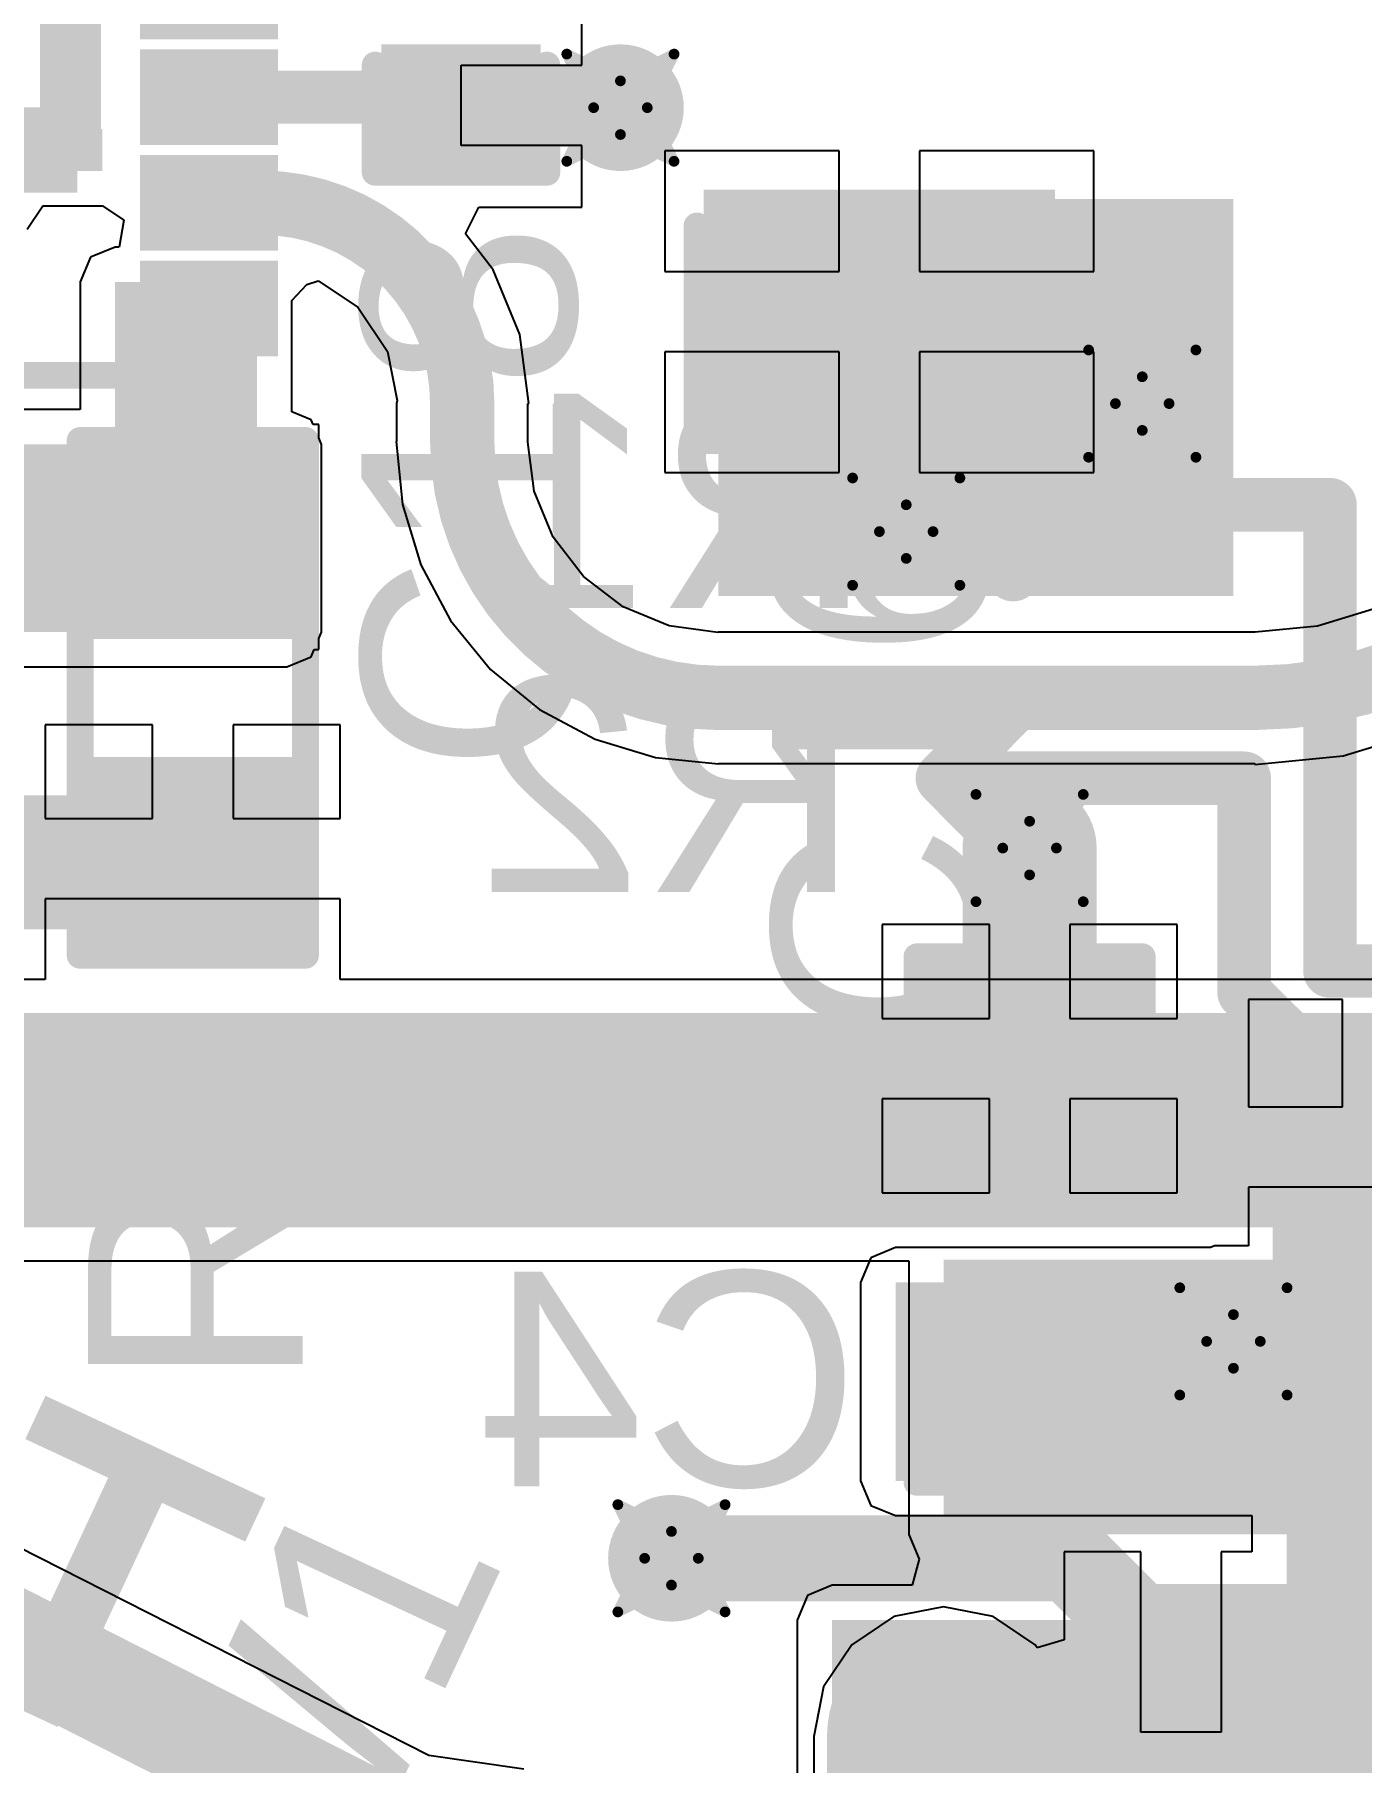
# Model space of a CAD drawing. Header units: inches. Extents: x -5 to 426, y -53 to 116.
# Drawn here: x 19.02 to 25.3, y -47.31 to -39.13 of the extents above; entities that cross this region are included whole.
import ezdxf

# ---------------------------------------------------------------- set-up
doc = ezdxf.new("R2010")
doc.units = ezdxf.units.IN
for name, color, linetype in [('Board Outline', 216, 'Continuous'), ('Bottom Layer', 5, 'Continuous'), ('Bottom Overlay', 54, 'Continuous'), ('Bottom Paste', 16, 'Continuous'), ('Bottom Solder', 6, 'Continuous'), ('Drill Drawing', 1, 'Continuous'), ('Multi-Layer', 9, 'Continuous'), ('Pad Holes', 156, 'Continuous'), ('Top Layer', 1, 'Continuous'), ('Top Overlay', 2, 'Continuous'), ('Top Paste', 8, 'Continuous'), ('Top Solder', 216, 'Continuous'), ('Via Holes', 16, 'Continuous')]:
    doc.layers.add(name, color=color, linetype=linetype)
doc.styles.add('Arial', font='', dxfattribs={"height": 0.2})
doc.styles.add('Arial_Bold', font='', dxfattribs={"height": 0.2})
doc.styles.get('Arial').set_extended_font_data('Arial')
doc.styles.get('Arial_Bold').set_extended_font_data('Arial', bold=True)

# ---------------------------------------------------------------- blocks, each defined once
blk = doc.blocks.new('C___0805_26')
at = {"layer": 'Top Layer'}
for points in [[(-1.524, 0.762), (-0.508, 0.762), (-0.508, -0.762), (-1.524, -0.762)], [(0.508, 0.762), (1.524, 0.762), (1.524, -0.762), (0.508, -0.762)]]:
    blk.add_hatch(color=1, dxfattribs=at).paths.add_polyline_path(points)
at = {"layer": 'Top Paste'}
for points in [[(-1.524, 0.762), (-0.508, 0.762), (-0.508, -0.762), (-1.524, -0.762)], [(0.508, 0.762), (1.524, 0.762), (1.524, -0.762), (0.508, -0.762)]]:
    blk.add_hatch(color=8, dxfattribs=at).paths.add_polyline_path(points)
at = {"layer": 'Top Solder'}
for points in [[(-1.594, 0.832), (-0.438, 0.832), (-0.438, -0.832), (-1.594, -0.832)], [(0.438, 0.832), (1.594, 0.832), (1.594, -0.832), (0.438, -0.832)]]:
    blk.add_hatch(color=216, dxfattribs=at).paths.add_polyline_path(points)
at = {"layer": 'Top Overlay', "const_width": 0.127}
for points in [[(-1.6256, 0.8636), (-0.6096, 0.8636)], [(-1.6256, 0.8636), (-1.6256, -0.8636)], [(0.6096, 0.8636), (1.6256, 0.8636)], [(1.6256, 0.8636), (1.6256, -0.8636)], [(-1.6256, -0.8636), (-0.6096, -0.8636)], [(0.6096, -0.8636), (1.6256, -0.8636)]]:
    blk.add_lwpolyline(points, dxfattribs=at)
at = {"layer": 'Top Overlay', "const_width": 0.0635}
for points in [[(-1.6574, 0.8636, 1), (-1.5938, 0.8636, 1)], [(-1.6574, 0.8636, 1), (-1.5938, 0.8636, 1)], [(-0.6413, 0.8636, 1), (-0.5778, 0.8636, 1)], [(0.5778, 0.8636, 1), (0.6413, 0.8636, 1)], [(1.5938, 0.8636, 1), (1.6574, 0.8636, 1)], [(1.5938, 0.8636, 1), (1.6574, 0.8636, 1)], [(-1.6574, -0.8636, 1), (-1.5938, -0.8636, 1)], [(-1.6574, -0.8636, 1), (-1.5938, -0.8636, 1)], [(-0.6413, -0.8636, 1), (-0.5778, -0.8636, 1)], [(0.5778, -0.8636, 1), (0.6413, -0.8636, 1)], [(1.5938, -0.8636, 1), (1.6574, -0.8636, 1)], [(1.5938, -0.8636, 1), (1.6574, -0.8636, 1)]]:
    blk.add_lwpolyline(points, format="xyb", close=True, dxfattribs=at)
blk = doc.blocks.new('7_VQFN_HR__2_2__27')
at = {"layer": 'Top Layer'}
for points in [[(0.575, 0.875), (1.025, 0.875), (1.025, 0.625), (0.575, 0.625)], [(-1.375, 0.725), (-0.225, 0.725), (-0.225, 0.375), (-1.375, 0.375)], [(0.575, 0.375), (1.025, 0.375), (1.025, 0.125), (0.575, 0.125)], [(-1.375, 0.1), (0.075, 0.1), (0.075, -0.1), (-1.375, -0.1)], [(0.575, -0.125), (1.025, -0.125), (1.025, -0.375), (0.575, -0.375)], [(-1.375, -0.375), (-0.225, -0.375), (-0.225, -0.725), (-1.375, -0.725)], [(0.575, -0.625), (1.025, -0.625), (1.025, -0.875), (0.575, -0.875)]]:
    blk.add_hatch(color=1, dxfattribs=at).paths.add_polyline_path(points)
at = {"layer": 'Top Paste'}
for points in [[(0.575, 0.875), (1.025, 0.875), (1.025, 0.625), (0.575, 0.625)], [(-1.375, 0.725), (-0.225, 0.725), (-0.225, 0.375), (-1.375, 0.375)], [(0.575, 0.375), (1.025, 0.375), (1.025, 0.125), (0.575, 0.125)], [(-1.375, 0.1), (0.075, 0.1), (0.075, -0.1), (-1.375, -0.1)], [(0.575, -0.125), (1.025, -0.125), (1.025, -0.375), (0.575, -0.375)], [(-1.375, -0.375), (-0.225, -0.375), (-0.225, -0.725), (-1.375, -0.725)], [(0.575, -0.625), (1.025, -0.625), (1.025, -0.875), (0.575, -0.875)]]:
    blk.add_hatch(color=8, dxfattribs=at).paths.add_polyline_path(points)
at = {"layer": 'Top Solder'}
for points in [[(0.4734, 0.9766), (1.1266, 0.9766), (1.1266, 0.5234), (0.4734, 0.5234)], [(-1.4766, 0.8266), (-0.1234, 0.8266), (-0.1234, 0.2734), (-1.4766, 0.2734)], [(0.4734, 0.4766), (1.1266, 0.4766), (1.1266, 0.0234), (0.4734, 0.0234)], [(-1.4766, 0.2016), (0.1766, 0.2016), (0.1766, -0.2016), (-1.4766, -0.2016)], [(0.4734, -0.0234), (1.1266, -0.0234), (1.1266, -0.4766), (0.4734, -0.4766)], [(-1.4766, -0.2734), (-0.1234, -0.2734), (-0.1234, -0.8266), (-1.4766, -0.8266)], [(0.4734, -0.5234), (1.1266, -0.5234), (1.1266, -0.9766), (0.4734, -0.9766)]]:
    blk.add_hatch(color=216, dxfattribs=at).paths.add_polyline_path(points)
at = {"layer": 'Top Overlay', "const_width": 0.127}
for points in [[(-1.1684, 1.0668), (0.762, 1.0668)], [(-1.651, 0.7112), (-1.524, 0.5842)], [(-1.651, 0.4572), (-1.651, 0.7112)], [(-1.651, 0.4572), (-1.524, 0.5842)], [(-1.1684, -1.0668), (0.762, -1.0668)]]:
    blk.add_lwpolyline(points, dxfattribs=at)
at = {"layer": 'Top Overlay', "const_width": 0.0635}
for points in [[(-1.2002, 1.0668, 1), (-1.1366, 1.0668, 1)], [(0.7302, 1.0668, 1), (0.7937, 1.0668, 1)], [(-1.6827, 0.7112, 1), (-1.6193, 0.7112, 1)], [(-1.6827, 0.7112, 1), (-1.6193, 0.7112, 1)], [(-1.5557, 0.5842, 1), (-1.4923, 0.5842, 1)], [(-1.5557, 0.5842, 1), (-1.4923, 0.5842, 1)], [(-1.6827, 0.4572, 1), (-1.6193, 0.4572, 1)], [(-1.6827, 0.4572, 1), (-1.6193, 0.4572, 1)], [(-1.2002, -1.0668, 1), (-1.1366, -1.0668, 1)], [(0.7302, -1.0668, 1), (0.7937, -1.0668, 1)]]:
    blk.add_lwpolyline(points, format="xyb", close=True, dxfattribs=at)
blk = doc.blocks.new('C___0402_37')
at = {"layer": 'Top Layer'}
for points in [[(-0.6985, -0.3175), (-0.6985, 0.3175), (-0.2413, 0.3175), (-0.2413, -0.3175)], [(0.2413, -0.3175), (0.2413, 0.3175), (0.6985, 0.3175), (0.6985, -0.3175)]]:
    blk.add_hatch(color=1, dxfattribs=at).paths.add_polyline_path(points)
at = {"layer": 'Top Paste'}
for points in [[(-0.6985, -0.3175), (-0.6985, 0.3175), (-0.2413, 0.3175), (-0.2413, -0.3175)], [(0.2413, -0.3175), (0.2413, 0.3175), (0.6985, 0.3175), (0.6985, -0.3175)]]:
    blk.add_hatch(color=8, dxfattribs=at).paths.add_polyline_path(points)
at = {"layer": 'Top Solder'}
for points in [[(-0.7585, -0.3775), (-0.7585, 0.3775), (-0.1813, 0.3775), (-0.1813, -0.3775)], [(0.1813, -0.3775), (0.1813, 0.3775), (0.7585, 0.3775), (0.7585, -0.3775)]]:
    blk.add_hatch(color=216, dxfattribs=at).paths.add_polyline_path(points)
at = {"layer": 'Top Overlay', "const_width": 0.127}
for points in [[(-0.7874, 0.4064), (-0.7874, -0.4064)], [(-0.7874, 0.4064), (-0.2794, 0.4064)], [(0.2794, 0.4064), (0.7874, 0.4064)], [(0.7874, 0.4064), (0.7874, -0.4064)], [(-0.7874, -0.4064), (-0.2794, -0.4064)], [(0.2794, -0.4064), (0.7874, -0.4064)]]:
    blk.add_lwpolyline(points, dxfattribs=at)
at = {"layer": 'Top Overlay', "const_width": 0.0635}
for points in [[(-0.8191, 0.4064, 1), (-0.7556, 0.4064, 1)], [(-0.8191, 0.4064, 1), (-0.7556, 0.4064, 1)], [(-0.3111, 0.4064, 1), (-0.2477, 0.4064, 1)], [(0.2477, 0.4064, 1), (0.3112, 0.4064, 1)], [(0.7556, 0.4064, 1), (0.8191, 0.4064, 1)], [(0.7556, 0.4064, 1), (0.8191, 0.4064, 1)], [(-0.8191, -0.4064, 1), (-0.7556, -0.4064, 1)], [(-0.8191, -0.4064, 1), (-0.7556, -0.4064, 1)], [(-0.3112, -0.4064, 1), (-0.2477, -0.4064, 1)], [(0.2477, -0.4064, 1), (0.3111, -0.4064, 1)], [(0.7556, -0.4064, 1), (0.8191, -0.4064, 1)], [(0.7556, -0.4064, 1), (0.8191, -0.4064, 1)]]:
    blk.add_lwpolyline(points, format="xyb", close=True, dxfattribs=at)
blk = doc.blocks.new('R___0603_B_56')
at = {"layer": 'Bottom Layer'}
for points in [[(-1.143, -0.4445), (-1.143, 0.4445), (-0.381, 0.4445), (-0.381, -0.4445)], [(0.381, -0.4445), (0.381, 0.4445), (1.143, 0.4445), (1.143, -0.4445)]]:
    blk.add_hatch(color=5, dxfattribs=at).paths.add_polyline_path(points)
at = {"layer": 'Bottom Paste'}
for points in [[(-1.143, -0.4445), (-1.143, 0.4445), (-0.381, 0.4445), (-0.381, -0.4445)], [(0.381, -0.4445), (0.381, 0.4445), (1.143, 0.4445), (1.143, -0.4445)]]:
    blk.add_hatch(color=16, dxfattribs=at).paths.add_polyline_path(points)
at = {"layer": 'Bottom Solder'}
for points in [[(-1.2446, -0.5461), (-1.2446, 0.5461), (-0.2794, 0.5461), (-0.2794, -0.5461)], [(0.2794, -0.5461), (0.2794, 0.5461), (1.2446, 0.5461), (1.2446, -0.5461)]]:
    blk.add_hatch(color=6, dxfattribs=at).paths.add_polyline_path(points)
at = {"layer": 'Bottom Overlay', "const_width": 0.127}
for points in [[(-1.2192, 0.5334), (1.2192, 0.5334)], [(-1.2192, -0.5334), (-1.2192, 0.5334)], [(1.2192, -0.5334), (1.2192, 0.5334)], [(-1.2192, -0.5334), (1.2192, -0.5334)]]:
    blk.add_lwpolyline(points, dxfattribs=at)
at = {"layer": 'Bottom Overlay', "const_width": 0.0635}
for points in [[(-1.2509, 0.5334, 1), (-1.1874, 0.5334, 1)], [(-1.2509, 0.5334, 1), (-1.1874, 0.5334, 1)], [(1.1875, 0.5334, 1), (1.251, 0.5334, 1)], [(1.1875, 0.5334, 1), (1.251, 0.5334, 1)], [(-1.251, -0.5334, 1), (-1.1875, -0.5334, 1)], [(-1.251, -0.5334, 1), (-1.1875, -0.5334, 1)], [(1.1874, -0.5334, 1), (1.2509, -0.5334, 1)], [(1.1874, -0.5334, 1), (1.2509, -0.5334, 1)]]:
    blk.add_lwpolyline(points, format="xyb", close=True, dxfattribs=at)
blk = doc.blocks.new('R___0603_82')
at = {"layer": 'Top Layer'}
for points in [[(-0.381, 0.4445), (-0.381, -0.4445), (-1.143, -0.4445), (-1.143, 0.4445)], [(1.143, 0.4445), (1.143, -0.4445), (0.381, -0.4445), (0.381, 0.4445)]]:
    blk.add_hatch(color=1, dxfattribs=at).paths.add_polyline_path(points)
at = {"layer": 'Top Paste'}
for points in [[(-0.381, 0.4445), (-0.381, -0.4445), (-1.143, -0.4445), (-1.143, 0.4445)], [(1.143, 0.4445), (1.143, -0.4445), (0.381, -0.4445), (0.381, 0.4445)]]:
    blk.add_hatch(color=8, dxfattribs=at).paths.add_polyline_path(points)
at = {"layer": 'Top Solder'}
for points in [[(-0.2794, 0.5461), (-0.2794, -0.5461), (-1.2446, -0.5461), (-1.2446, 0.5461)], [(1.2446, 0.5461), (1.2446, -0.5461), (0.2794, -0.5461), (0.2794, 0.5461)]]:
    blk.add_hatch(color=216, dxfattribs=at).paths.add_polyline_path(points)
at = {"layer": 'Top Overlay', "const_width": 0.127}
for points in [[(-1.2192, 0.5334), (1.2192, 0.5334)], [(-1.2192, 0.5334), (-1.2192, -0.5334)], [(1.2192, 0.5334), (1.2192, -0.5334)], [(-1.2192, -0.5334), (1.2192, -0.5334)]]:
    blk.add_lwpolyline(points, dxfattribs=at)
at = {"layer": 'Top Overlay', "const_width": 0.0635}
for points in [[(-1.25095, 0.5334, 1), (-1.18745, 0.5334, 1)], [(-1.25095, 0.5334, 1), (-1.18745, 0.5334, 1)], [(1.18745, 0.5334, 1), (1.25095, 0.5334, 1)], [(1.18745, 0.5334, 1), (1.25095, 0.5334, 1)], [(-1.25095, -0.5334, 1), (-1.18745, -0.5334, 1)], [(-1.25095, -0.5334, 1), (-1.18745, -0.5334, 1)], [(1.18745, -0.5334, 1), (1.25095, -0.5334, 1)], [(1.18745, -0.5334, 1), (1.25095, -0.5334, 1)]]:
    blk.add_lwpolyline(points, format="xyb", close=True, dxfattribs=at)
blk = doc.blocks.new('TYPE_C_31_M_12__B_89')
at = {"layer": 'Bottom Layer'}
h = blk.add_hatch(color=5, dxfattribs=at)
edge = h.paths.add_edge_path()
edge.add_arc((7.525, 0.02), 0.45, 180, 360)
edge.add_line((7.975, 0.02), (7.975, 1.12))
edge.add_arc((7.525, 1.12), 0.45, 0, 180)
edge.add_line((7.075, 1.12), (7.075, 0.02))
for points in [[(5.9, -0.6), (5.3, -0.6), (5.3, 0.6), (5.9, 0.6)], [(6.1, 0.6), (6.7, 0.6), (6.7, -0.6), (6.1, -0.6)]]:
    blk.add_hatch(color=5, dxfattribs=at).paths.add_polyline_path(points)
at = {"layer": 'Bottom Paste'}
for points in [[(5.9, -0.6), (5.3, -0.6), (5.3, 0.6), (5.9, 0.6)], [(6.1, 0.6), (6.7, 0.6), (6.7, -0.6), (6.1, -0.6)]]:
    blk.add_hatch(color=16, dxfattribs=at).paths.add_polyline_path(points)
at = {"layer": 'Bottom Solder'}
h = blk.add_hatch(color=6, dxfattribs=at)
edge = h.paths.add_edge_path()
edge.add_arc((7.525, 0.02), 0.5516, 180, 360)
edge.add_line((8.0766, 0.02), (8.0766, 1.12))
edge.add_arc((7.525, 1.12), 0.5516, 0, 180)
edge.add_line((6.9734, 1.12), (6.9734, 0.02))
for points in [[(6.0016, -0.7016), (5.1984, -0.7016), (5.1984, 0.7016), (6.0016, 0.7016)], [(5.9984, 0.7016), (6.8016, 0.7016), (6.8016, -0.7016), (5.9984, -0.7016)]]:
    blk.add_hatch(color=6, dxfattribs=at).paths.add_polyline_path(points)
at = {"layer": 'Multi-Layer'}
h = blk.add_hatch(color=9, dxfattribs=at)
edge = h.paths.add_edge_path()
edge.add_arc((7.525, 0.02), 0.45, 180, 360)
edge.add_line((7.975, 0.02), (7.975, 1.12))
edge.add_arc((7.525, 1.12), 0.45, 0, 180)
edge.add_line((7.075, 1.12), (7.075, 0.02))
at = {"layer": 'Pad Holes'}
h = blk.add_hatch(color=7, dxfattribs=at)
edge = h.paths.add_edge_path()
edge.add_arc((7.525, 1.12), 0.3, 0, 180)
edge.add_line((7.225, 1.12), (7.225, 0.02))
edge.add_arc((7.525, 0.02), 0.3, 180, 360)
edge.add_line((7.825, 0.02), (7.825, 1.12))
at = {"layer": 'Top Layer'}
h = blk.add_hatch(color=1, dxfattribs=at)
edge = h.paths.add_edge_path()
edge.add_arc((7.525, 0.02), 0.45, 180, 360)
edge.add_line((7.975, 0.02), (7.975, 1.12))
edge.add_arc((7.525, 1.12), 0.45, 0, 180)
edge.add_line((7.075, 1.12), (7.075, 0.02))
at = {"layer": 'Top Solder'}
h = blk.add_hatch(color=216, dxfattribs=at)
edge = h.paths.add_edge_path()
edge.add_arc((7.525, 0.02), 0.5516, 180, 360)
edge.add_line((8.0766, 0.02), (8.0766, 1.12))
edge.add_arc((7.525, 1.12), 0.5516, 0, 180)
edge.add_line((6.9734, 1.12), (6.9734, 0.02))
blk = doc.blocks.new('C___0603_B_110')
at = {"layer": 'Bottom Layer'}
for points in [[(-1.143, -0.4445), (-1.143, 0.4445), (-0.381, 0.4445), (-0.381, -0.4445)], [(0.381, -0.4445), (0.381, 0.4445), (1.143, 0.4445), (1.143, -0.4445)]]:
    blk.add_hatch(color=5, dxfattribs=at).paths.add_polyline_path(points)
at = {"layer": 'Bottom Paste'}
for points in [[(-1.143, -0.4445), (-1.143, 0.4445), (-0.381, 0.4445), (-0.381, -0.4445)], [(0.381, -0.4445), (0.381, 0.4445), (1.143, 0.4445), (1.143, -0.4445)]]:
    blk.add_hatch(color=16, dxfattribs=at).paths.add_polyline_path(points)
at = {"layer": 'Bottom Solder'}
for points in [[(-1.203, -0.5045), (-1.203, 0.5045), (-0.321, 0.5045), (-0.321, -0.5045)], [(0.321, -0.5045), (0.321, 0.5045), (1.203, 0.5045), (1.203, -0.5045)]]:
    blk.add_hatch(color=6, dxfattribs=at).paths.add_polyline_path(points)
at = {"layer": 'Bottom Overlay', "const_width": 0.127}
for points in [[(-0.4572, 0.5334), (-1.2446, 0.5334)], [(-1.2446, 0.5334), (-1.2446, -0.5334)], [(1.2446, 0.5334), (0.4572, 0.5334)], [(1.2446, 0.5334), (1.2446, -0.5334)], [(-0.4572, -0.5334), (-1.2446, -0.5334)], [(1.2446, -0.5334), (0.4572, -0.5334)]]:
    blk.add_lwpolyline(points, dxfattribs=at)
at = {"layer": 'Bottom Overlay', "const_width": 0.0635}
for points in [[(-1.2764, 0.5334, 1), (-1.2128, 0.5334, 1)], [(-1.2764, 0.5334, 1), (-1.2128, 0.5334, 1)], [(-0.4889, 0.5334, 1), (-0.4254, 0.5334, 1)], [(0.4254, 0.5334, 1), (0.4889, 0.5334, 1)], [(1.2128, 0.5334, 1), (1.2763, 0.5334, 1)], [(1.2128, 0.5334, 1), (1.2763, 0.5334, 1)], [(-1.2763, -0.5334, 1), (-1.2128, -0.5334, 1)], [(-1.2763, -0.5334, 1), (-1.2128, -0.5334, 1)], [(-0.4889, -0.5334, 1), (-0.4254, -0.5334, 1)], [(0.4254, -0.5334, 1), (0.4889, -0.5334, 1)], [(1.2128, -0.5334, 1), (1.2764, -0.5334, 1)], [(1.2128, -0.5334, 1), (1.2764, -0.5334, 1)]]:
    blk.add_lwpolyline(points, format="xyb", close=True, dxfattribs=at)

msp = doc.modelspace()

# ---------------------------------------------------------------- hatches: boundary and pattern name
at = {"layer": 'Bottom Layer'}
h = msp.add_hatch(color=5, dxfattribs=at)
edge = h.paths.add_edge_path()
edge.add_arc((21.7932, -39.4716), 0.3, 0, 360)
h = msp.add_hatch(color=5, dxfattribs=at)
edge = h.paths.add_edge_path()
edge.add_arc((24.2641, -40.8731), 0.3, 0, 360)
h = msp.add_hatch(color=5, dxfattribs=at)
edge = h.paths.add_edge_path()
edge.add_arc((23.1465, -41.4794), 0.3, 0, 360)
h = msp.add_hatch(color=5, dxfattribs=at)
edge = h.paths.add_edge_path()
edge.add_arc((23.7307, -42.9782), 0.3, 0, 360)
for points in [[(23.0957, -45.9752), (25.5479, -45.9752), (25.5479, -45.0354), (23.0957, -45.0354)], [(24.9479, -47.7658), (25.5479, -47.7658), (25.5479, -45.6704), (24.9479, -45.6704)]]:
    msp.add_hatch(color=5, dxfattribs=at).paths.add_polyline_path(points)
h = msp.add_hatch(color=5, dxfattribs=at)
edge = h.paths.add_edge_path()
edge.add_arc((24.6959, -45.3148), 0.3, 0, 360)
h = msp.add_hatch(color=5, dxfattribs=at)
edge = h.paths.add_edge_path()
edge.add_arc((22.0349, -46.3419), 0.3, 0, 360)
at = {"layer": 'Top Layer'}
for points in [[(19.0445, -39.772), (19.3335, -39.772), (19.3335, -31.746), (19.0445, -31.746)], [(20.7208, -39.6887), (21.3558, -39.6887), (21.3558, -39.2315), (20.7208, -39.2315)], [(19.6195, -39.547), (21.3558, -39.547), (21.3558, -39.297), (19.6195, -39.297)], [(17.6695, -39.772), (19.3404, -39.772), (19.3404, -39.572), (17.6695, -39.572)], [(22.2575, -41.7842), (24.6959, -41.7842), (24.6959, -39.9046), (22.2575, -39.9046)], [(19.4, -41.9554), (20.0728, -41.9554), (20.0728, -40.297), (19.4, -40.297)], [(18.384, -41.9554), (20.2128, -41.9554), (20.2128, -41.0664), (18.384, -41.0664)], [(23.3243, -46.2292), (30.8479, -46.2292), (30.8479, -44.9275), (23.3243, -44.9275)], [(22.7952, -52.6034), (23.8874, -52.6034), (23.8874, -46.6344), (22.7952, -46.6344)], [(22.8729, -46.6344), (22.8729, -47.7358), (32.4229, -47.7358), (32.4229, -46.6344)]]:
    msp.add_hatch(color=1, dxfattribs=at).paths.add_polyline_path(points)
h = msp.add_hatch(color=1, dxfattribs=at)
edge = h.paths.add_edge_path()
edge.add_arc((21.7932, -39.4716), 0.3, 0, 360)
h = msp.add_hatch(color=1, dxfattribs=at)
edge = h.paths.add_edge_path()
edge.add_arc((24.2641, -40.8731), 0.3, 0, 360)
h = msp.add_hatch(color=1, dxfattribs=at)
edge = h.paths.add_edge_path()
edge.add_arc((23.1465, -41.4794), 0.3, 0, 360)
h = msp.add_hatch(color=1, dxfattribs=at)
edge = h.paths.add_edge_path()
edge.add_arc((23.7307, -42.9782), 0.3, 0, 360)
h = msp.add_hatch(color=1, dxfattribs=at)
edge = h.paths.add_edge_path()
edge.add_arc((24.6959, -45.3148), 0.3, 0, 360)
h = msp.add_hatch(color=1, dxfattribs=at)
edge = h.paths.add_edge_path()
edge.add_arc((22.0349, -46.3419), 0.3, 0, 360)
at = {"layer": 'Via Holes'}
h = msp.add_hatch(color=7, dxfattribs=at)
edge = h.paths.add_edge_path()
edge.add_arc((21.7932, -39.4716), 0.15, 0, 360)
h = msp.add_hatch(color=7, dxfattribs=at)
edge = h.paths.add_edge_path()
edge.add_arc((24.2641, -40.8731), 0.15, 0, 360)
h = msp.add_hatch(color=7, dxfattribs=at)
edge = h.paths.add_edge_path()
edge.add_arc((23.1465, -41.4794), 0.15, 0, 360)
h = msp.add_hatch(color=7, dxfattribs=at)
edge = h.paths.add_edge_path()
edge.add_arc((23.7307, -42.9782), 0.15, 0, 360)
h = msp.add_hatch(color=7, dxfattribs=at)
edge = h.paths.add_edge_path()
edge.add_arc((24.6959, -45.3148), 0.15, 0, 360)
h = msp.add_hatch(color=7, dxfattribs=at)
edge = h.paths.add_edge_path()
edge.add_arc((22.0349, -46.3419), 0.15, 0, 360)

# ---------------------------------------------------------------- linework, layer by layer
at = {"layer": 'Board Outline', "const_width": 0.254}
msp.add_lwpolyline([(49.7725, 6.3481, -1.144567), (-0.2979, -38.4414)], format="xyb", dxfattribs=at)
at = {"layer": 'Bottom Layer'}
for p, q in [((23.5402, -43.3406), (23.0322, -43.3406)), ((23.0322, -43.3406), (23.0322, -43.785)), ((23.5402, -43.785), (23.5402, -43.3406)), ((24.4292, -43.3406), (23.9212, -43.3406)), ((23.9212, -43.3406), (23.9212, -43.785)), ((24.4292, -43.785), (24.4292, -43.3406)), ((25.2121, -43.6956), (24.7676, -43.6956)), ((24.7676, -43.6956), (24.7676, -44.2036)), ((25.2121, -44.2036), (25.2121, -43.6956)), ((23.0322, -43.785), (23.5402, -43.785)), ((23.9212, -43.785), (24.4292, -43.785)), ((23.5402, -44.166), (23.0322, -44.166)), ((23.0322, -44.166), (23.0322, -44.6106)), ((23.5402, -44.6106), (23.5402, -44.166)), ((24.4292, -44.166), (23.9212, -44.166)), ((23.9212, -44.166), (23.9212, -44.6106)), ((24.4292, -44.6106), (24.4292, -44.166)), ((24.7676, -44.2036), (25.2121, -44.2036)), ((25.4026, -44.5846), (24.7676, -44.5846)), ((24.7676, -44.5846), (24.7676, -44.8624)), ((23.0322, -44.6106), (23.5402, -44.6106)), ((23.9212, -44.6106), (24.4292, -44.6106)), ((22.979, -44.9187), (22.9307, -45.0354)), ((23.0957, -44.8704), (22.979, -44.9187)), ((24.5865, -44.8704), (23.0957, -44.8704)), ((24.6059, -44.8624), (24.5865, -44.8704)), ((24.7676, -44.8624), (24.6059, -44.8624)), ((22.9307, -45.0354), (22.9307, -45.9752)), ((22.9307, -45.9752), (22.979, -46.0918)), ((22.979, -46.0918), (23.0957, -46.1401)), ((23.0957, -46.1401), (24.7829, -46.1401)), ((24.7829, -46.1401), (24.7829, -46.3118)), ((24.2574, -46.3118), (23.8939, -46.3118)), ((23.8939, -46.3118), (23.8939, -46.7275)), ((24.2574, -47.1658), (24.2574, -46.3118)), ((24.7829, -46.3118), (24.6384, -46.3118)), ((24.6384, -46.3118), (24.6384, -47.1658)), ((23.0878, -46.6183), (22.8886, -46.7515)), ((23.3229, -46.5716), (23.0878, -46.6183)), ((23.5579, -46.6183), (23.3229, -46.5716)), ((23.7572, -46.7515), (23.5579, -46.6183)), ((23.8939, -46.7275), (23.7669, -46.766)), ((22.8886, -46.7515), (22.7554, -46.9507)), ((23.7669, -46.766), (23.7572, -46.7515)), ((22.7554, -46.9507), (22.7087, -47.1858)), ((22.7087, -47.1858), (22.7087, -48.2858)), ((24.6384, -47.1658), (24.2574, -47.1658))]:
    msp.add_line(p, q, dxfattribs=at)
for points, const_width in [([(23.7307, -43.9756), (23.7307, -42.9782)], 0.635), ([(22.0349, -46.3419), (23.9222, -46.3419)], 0.4064), ([(23.9222, -46.3419), (24.4479, -46.8676)], 0.4064), ([(24.4479, -47.1658), (24.4479, -46.8676)], 0.4064)]:
    msp.add_lwpolyline(points, dxfattribs=dict(at, const_width=const_width))
for points, const_width in [([(23.5719, -42.9782, 1), (23.8894, -42.9782, 1)], 0.3175), ([(23.5719, -43.9756, 1), (23.8894, -43.9756, 1)], 0.3175), ([(21.9333, -46.3419, 1), (22.1365, -46.3419, 1)], 0.2032), ([(23.8206, -46.3419, 1), (24.0238, -46.3419, 1)], 0.2032), ([(23.8206, -46.3419, 1), (24.0238, -46.3419, 1)], 0.2032), ([(24.3463, -46.8676, 1), (24.5495, -46.8676, 1)], 0.2032), ([(24.3463, -46.8676, 1), (24.5495, -46.8676, 1)], 0.2032), ([(24.3463, -47.1658, 1), (24.5495, -47.1658, 1)], 0.2032)]:
    msp.add_lwpolyline(points, format="xyb", close=True, dxfattribs=dict(at, const_width=const_width))
at = {"layer": 'Bottom Overlay', "const_width": 0.254}
for points in [[(23.3263, -41.3524), (23.6524, -41.022)], [(23.3263, -41.3524), (25.1531, -41.3524)], [(23.3263, -41.3524), (23.6524, -41.6828)], [(25.1531, -41.3524), (25.1531, -43.5604)], [(23.3179, -42.6478), (23.644, -42.3174)], [(23.3179, -42.6478), (23.644, -42.9782)], [(23.3179, -42.6478), (24.7467, -42.6478)], [(24.7467, -43.662), (24.7467, -42.6478)], [(25.1531, -43.5604), (27.5407, -43.5604)], [(24.7467, -43.662), (24.9454, -43.8607)]]:
    msp.add_lwpolyline(points, dxfattribs=at)
at = {"layer": 'Bottom Overlay', "const_width": 0.127}
for points in [[(23.5889, -41.022, 1), (23.7159, -41.022, 1)], [(23.2628, -41.3524, 1), (23.3898, -41.3524, 1)], [(23.2628, -41.3524, 1), (23.3898, -41.3524, 1)], [(23.2628, -41.3524, 1), (23.3898, -41.3524, 1)], [(25.0896, -41.3524, 1), (25.2166, -41.3524, 1)], [(25.0896, -41.3524, 1), (25.2166, -41.3524, 1)], [(23.5889, -41.6828, 1), (23.7159, -41.6828, 1)], [(23.5805, -42.3174, 1), (23.7075, -42.3174, 1)], [(23.2544, -42.6478, 1), (23.3814, -42.6478, 1)], [(23.2544, -42.6478, 1), (23.3814, -42.6478, 1)], [(23.2544, -42.6478, 1), (23.3814, -42.6478, 1)], [(24.6832, -42.6478, 1), (24.8102, -42.6478, 1)], [(24.6832, -42.6478, 1), (24.8102, -42.6478, 1)], [(23.5805, -42.9782, 1), (23.7075, -42.9782, 1)], [(25.0896, -43.5604, 1), (25.2166, -43.5604, 1)], [(25.0896, -43.5604, 1), (25.2166, -43.5604, 1)], [(24.6832, -43.662, 1), (24.8102, -43.662, 1)], [(24.6832, -43.662, 1), (24.8102, -43.662, 1)], [(24.8819, -43.8607, 1), (25.0089, -43.8607, 1)]]:
    msp.add_lwpolyline(points, format="xyb", close=True, dxfattribs=at)
at = {"layer": 'Drill Drawing', "const_width": 0.0508}
for points in [[(21.5392, -39.2176), (21.7932, -39.3446)], [(21.5392, -39.2176), (21.6662, -39.4716)], [(21.7932, -39.3446), (22.0472, -39.2176)], [(21.9202, -39.4716), (22.0472, -39.2176)], [(21.5392, -39.7256), (21.6662, -39.4716)], [(21.9202, -39.4716), (22.0472, -39.7256)], [(21.5392, -39.7256), (21.7932, -39.5986)], [(21.7932, -39.5986), (22.0472, -39.7256)], [(24.0101, -40.6191), (24.2641, -40.7461)], [(24.0101, -40.6191), (24.1371, -40.8731)], [(24.2641, -40.7461), (24.5181, -40.6191)], [(24.3911, -40.8731), (24.5181, -40.6191)], [(24.0101, -41.1271), (24.1371, -40.8731)], [(24.3911, -40.8731), (24.5181, -41.1271)], [(24.0101, -41.1271), (24.2641, -41.0001)], [(24.2641, -41.0001), (24.5181, -41.1271)], [(22.8925, -41.2254), (23.1465, -41.3524)], [(22.8925, -41.2254), (23.0195, -41.4794)], [(23.1465, -41.3524), (23.4005, -41.2254)], [(23.2735, -41.4794), (23.4005, -41.2254)], [(22.8925, -41.7334), (23.0195, -41.4794)], [(23.2735, -41.4794), (23.4005, -41.7334)], [(22.8925, -41.7334), (23.1465, -41.6064)], [(23.1465, -41.6064), (23.4005, -41.7334)], [(23.4767, -42.7242), (23.7307, -42.8512)], [(23.4767, -42.7242), (23.6037, -42.9782)], [(23.7307, -42.8512), (23.9847, -42.7242)], [(23.8577, -42.9782), (23.9847, -42.7242)], [(23.4767, -43.2322), (23.6037, -42.9782)], [(23.8577, -42.9782), (23.9847, -43.2322)], [(23.4767, -43.2322), (23.7307, -43.1052)], [(23.7307, -43.1052), (23.9847, -43.2322)], [(24.4419, -45.0608), (24.6959, -45.1878)], [(24.4419, -45.0608), (24.5689, -45.3148)], [(24.6959, -45.1878), (24.9499, -45.0608)], [(24.8229, -45.3148), (24.9499, -45.0608)], [(24.4419, -45.5688), (24.5689, -45.3148)], [(24.8229, -45.3148), (24.9499, -45.5688)], [(24.4419, -45.5688), (24.6959, -45.4418)], [(24.6959, -45.4418), (24.9499, -45.5688)], [(21.7809, -46.0879), (22.0349, -46.2149)], [(21.7809, -46.0879), (21.9079, -46.3419)], [(22.0349, -46.2149), (22.2889, -46.0879)], [(22.1619, -46.3419), (22.2889, -46.0879)], [(21.7809, -46.5959), (21.9079, -46.3419)], [(22.1619, -46.3419), (22.2889, -46.5959)], [(21.7809, -46.5959), (22.0349, -46.4689)], [(22.0349, -46.4689), (22.2889, -46.5959)]]:
    msp.add_lwpolyline(points, dxfattribs=at)
at = {"layer": 'Drill Drawing', "const_width": 0.0254}
for points in [[(21.5265, -39.2176, 1), (21.5519, -39.2176, 1)], [(21.5265, -39.2176, 1), (21.5519, -39.2176, 1)], [(22.0345, -39.2176, 1), (22.0599, -39.2176, 1)], [(22.0345, -39.2176, 1), (22.0599, -39.2176, 1)], [(21.7805, -39.3446, 1), (21.8059, -39.3446, 1)], [(21.7805, -39.3446, 1), (21.8059, -39.3446, 1)], [(21.6535, -39.4716, 1), (21.6789, -39.4716, 1)], [(21.6535, -39.4716, 1), (21.6789, -39.4716, 1)], [(21.9075, -39.4716, 1), (21.9329, -39.4716, 1)], [(21.9075, -39.4716, 1), (21.9329, -39.4716, 1)], [(21.7805, -39.5986, 1), (21.8059, -39.5986, 1)], [(21.7805, -39.5986, 1), (21.8059, -39.5986, 1)], [(21.5265, -39.7256, 1), (21.5519, -39.7256, 1)], [(21.5265, -39.7256, 1), (21.5519, -39.7256, 1)], [(22.0345, -39.7256, 1), (22.0599, -39.7256, 1)], [(22.0345, -39.7256, 1), (22.0599, -39.7256, 1)], [(23.9974, -40.6191, 1), (24.0228, -40.6191, 1)], [(23.9974, -40.6191, 1), (24.0228, -40.6191, 1)], [(24.5054, -40.6191, 1), (24.5308, -40.6191, 1)], [(24.5054, -40.6191, 1), (24.5308, -40.6191, 1)], [(24.2514, -40.7461, 1), (24.2768, -40.7461, 1)], [(24.2514, -40.7461, 1), (24.2768, -40.7461, 1)], [(24.1244, -40.8731, 1), (24.1498, -40.8731, 1)], [(24.1244, -40.8731, 1), (24.1498, -40.8731, 1)], [(24.3784, -40.8731, 1), (24.4038, -40.8731, 1)], [(24.3784, -40.8731, 1), (24.4038, -40.8731, 1)], [(24.2514, -41.0001, 1), (24.2768, -41.0001, 1)], [(24.2514, -41.0001, 1), (24.2768, -41.0001, 1)], [(23.9974, -41.1271, 1), (24.0228, -41.1271, 1)], [(23.9974, -41.1271, 1), (24.0228, -41.1271, 1)], [(24.5054, -41.1271, 1), (24.5308, -41.1271, 1)], [(24.5054, -41.1271, 1), (24.5308, -41.1271, 1)], [(22.8798, -41.2254, 1), (22.9052, -41.2254, 1)], [(22.8798, -41.2254, 1), (22.9052, -41.2254, 1)], [(23.3878, -41.2254, 1), (23.4132, -41.2254, 1)], [(23.3878, -41.2254, 1), (23.4132, -41.2254, 1)], [(23.1338, -41.3524, 1), (23.1592, -41.3524, 1)], [(23.1338, -41.3524, 1), (23.1592, -41.3524, 1)], [(23.0068, -41.4794, 1), (23.0322, -41.4794, 1)], [(23.0068, -41.4794, 1), (23.0322, -41.4794, 1)], [(23.2608, -41.4794, 1), (23.2862, -41.4794, 1)], [(23.2608, -41.4794, 1), (23.2862, -41.4794, 1)], [(23.1338, -41.6064, 1), (23.1592, -41.6064, 1)], [(23.1338, -41.6064, 1), (23.1592, -41.6064, 1)], [(22.8798, -41.7334, 1), (22.9052, -41.7334, 1)], [(22.8798, -41.7334, 1), (22.9052, -41.7334, 1)], [(23.3878, -41.7334, 1), (23.4132, -41.7334, 1)], [(23.3878, -41.7334, 1), (23.4132, -41.7334, 1)], [(23.464, -42.7242, 1), (23.4894, -42.7242, 1)], [(23.464, -42.7242, 1), (23.4894, -42.7242, 1)], [(23.972, -42.7242, 1), (23.9974, -42.7242, 1)], [(23.972, -42.7242, 1), (23.9974, -42.7242, 1)], [(23.718, -42.8512, 1), (23.7434, -42.8512, 1)], [(23.718, -42.8512, 1), (23.7434, -42.8512, 1)], [(23.591, -42.9782, 1), (23.6164, -42.9782, 1)], [(23.591, -42.9782, 1), (23.6164, -42.9782, 1)], [(23.845, -42.9782, 1), (23.8704, -42.9782, 1)], [(23.845, -42.9782, 1), (23.8704, -42.9782, 1)], [(23.718, -43.1052, 1), (23.7434, -43.1052, 1)], [(23.718, -43.1052, 1), (23.7434, -43.1052, 1)], [(23.464, -43.2322, 1), (23.4894, -43.2322, 1)], [(23.464, -43.2322, 1), (23.4894, -43.2322, 1)], [(23.972, -43.2322, 1), (23.9974, -43.2322, 1)], [(23.972, -43.2322, 1), (23.9974, -43.2322, 1)], [(24.4292, -45.0608, 1), (24.4546, -45.0608, 1)], [(24.4292, -45.0608, 1), (24.4546, -45.0608, 1)], [(24.9372, -45.0608, 1), (24.9626, -45.0608, 1)], [(24.9372, -45.0608, 1), (24.9626, -45.0608, 1)], [(24.6832, -45.1878, 1), (24.7086, -45.1878, 1)], [(24.6832, -45.1878, 1), (24.7086, -45.1878, 1)], [(24.5562, -45.3148, 1), (24.5816, -45.3148, 1)], [(24.5562, -45.3148, 1), (24.5816, -45.3148, 1)], [(24.8102, -45.3148, 1), (24.8356, -45.3148, 1)], [(24.8102, -45.3148, 1), (24.8356, -45.3148, 1)], [(24.6832, -45.4418, 1), (24.7086, -45.4418, 1)], [(24.6832, -45.4418, 1), (24.7086, -45.4418, 1)], [(24.4292, -45.5688, 1), (24.4546, -45.5688, 1)], [(24.4292, -45.5688, 1), (24.4546, -45.5688, 1)], [(24.9372, -45.5688, 1), (24.9626, -45.5688, 1)], [(24.9372, -45.5688, 1), (24.9626, -45.5688, 1)], [(21.7682, -46.0879, 1), (21.7936, -46.0879, 1)], [(21.7682, -46.0879, 1), (21.7936, -46.0879, 1)], [(22.2762, -46.0879, 1), (22.3016, -46.0879, 1)], [(22.2762, -46.0879, 1), (22.3016, -46.0879, 1)], [(22.0222, -46.2149, 1), (22.0476, -46.2149, 1)], [(22.0222, -46.2149, 1), (22.0476, -46.2149, 1)], [(21.8952, -46.3419, 1), (21.9206, -46.3419, 1)], [(21.8952, -46.3419, 1), (21.9206, -46.3419, 1)], [(22.1492, -46.3419, 1), (22.1746, -46.3419, 1)], [(22.1492, -46.3419, 1), (22.1746, -46.3419, 1)], [(22.0222, -46.4689, 1), (22.0476, -46.4689, 1)], [(22.0222, -46.4689, 1), (22.0476, -46.4689, 1)], [(21.7682, -46.5959, 1), (21.7936, -46.5959, 1)], [(21.7682, -46.5959, 1), (21.7936, -46.5959, 1)], [(22.2762, -46.5959, 1), (22.3016, -46.5959, 1)], [(22.2762, -46.5959, 1), (22.3016, -46.5959, 1)]]:
    msp.add_lwpolyline(points, format="xyb", close=True, dxfattribs=at)
at = {"layer": 'Top Layer'}
for p, q in [((21.6098, -39.2696), (21.6098, -38.9775)), ((21.0383, -39.6506), (21.0383, -39.2696)), ((21.0383, -39.2696), (21.6098, -39.2696)), ((21.6098, -39.6506), (21.0383, -39.6506)), ((21.6098, -39.9427), (21.6098, -39.6506)), ((22.829, -39.676), (22.0035, -39.676)), ((22.0035, -39.676), (22.0035, -40.2475)), ((22.829, -40.2475), (22.829, -39.676)), ((24.0355, -39.676), (23.21, -39.676)), ((23.21, -39.676), (23.21, -40.2475)), ((24.0355, -40.2475), (24.0355, -39.676)), ((18.9844, -40.047), (19.0581, -39.9369)), ((19.0581, -39.9369), (19.3404, -39.9369)), ((19.3404, -39.9369), (19.4419, -40.005)), ((19.4419, -40.005), (19.4194, -40.132)), ((21.0595, -40.0697), (21.1221, -39.9427)), ((21.1221, -39.9427), (21.6098, -39.9427)), ((21.1899, -40.2397), (21.0595, -40.0697)), ((19.2833, -40.1803), (19.235, -40.297)), ((19.4, -40.132), (19.2833, -40.1803)), ((19.4194, -40.132), (19.4, -40.132)), ((21.3165, -40.5453), (21.1899, -40.2397)), ((22.0035, -40.2475), (22.829, -40.2475)), ((23.21, -40.2475), (24.0355, -40.2475)), ((19.235, -40.297), (19.235, -40.9014)), ((20.2377, -40.3854), (20.3088, -40.3096)), ((20.3088, -40.3096), (20.3623, -40.2911)), ((20.3623, -40.2911), (20.5497, -40.4163)), ((20.2377, -40.9117), (20.2377, -40.3854)), ((20.5497, -40.4163), (20.6898, -40.6259)), ((21.3597, -40.8731), (21.3165, -40.5453)), ((20.6898, -40.6259), (20.7361, -40.8588)), ((22.829, -40.6285), (22.0035, -40.6285)), ((22.0035, -40.6285), (22.0035, -41.2)), ((22.829, -41.2), (22.829, -40.6285)), ((24.0355, -40.6285), (23.21, -40.6285)), ((23.21, -40.6285), (23.21, -41.2)), ((24.0355, -41.2), (24.0355, -40.6285)), ((19.235, -40.9014), (18.384, -40.9014)), ((20.3294, -40.9497), (20.2377, -40.9117)), ((20.7361, -40.8588), (20.7333, -40.8731)), ((20.7333, -40.8731), (20.7333, -41.0533)), ((21.3548, -41.0533), (21.3548, -40.8731)), ((21.3548, -40.8731), (21.3597, -40.8731)), ((20.3384, -40.9714), (20.3294, -40.9497)), ((20.3652, -40.9714), (20.3384, -40.9714)), ((20.3652, -41.036), (20.3652, -40.9714)), ((20.3777, -41.0664), (20.3652, -41.036)), ((20.3777, -41.9554), (20.3777, -41.0664)), ((20.7333, -41.0533), (20.7319, -41.0533)), ((20.7319, -41.0533), (20.7612, -41.351)), ((21.3542, -41.0564), (21.3548, -41.0533)), ((21.3846, -41.2872), (21.3542, -41.0564)), ((22.0035, -41.2), (22.829, -41.2)), ((23.21, -41.2), (24.0355, -41.2)), ((21.4749, -41.5052), (21.3846, -41.2872)), ((20.7612, -41.351), (20.848, -41.6372)), ((21.6185, -41.6923), (21.4749, -41.5052)), ((20.848, -41.6372), (20.989, -41.9009)), ((21.8056, -41.8359), (21.6185, -41.6923)), ((22.0236, -41.9262), (21.8056, -41.8359)), ((25.3786, -41.841), (25.0937, -41.9274)), ((20.3652, -41.9857), (20.3777, -41.9554)), ((20.989, -41.9009), (21.1787, -42.1321)), ((22.2544, -41.9566), (22.0236, -41.9262)), ((22.2575, -41.956), (22.2544, -41.9566)), ((24.7975, -41.956), (22.2575, -41.956)), ((24.7994, -41.9564), (24.7975, -41.956)), ((25.0937, -41.9274), (24.7994, -41.9564)), ((20.3294, -42.072), (20.3434, -42.0382)), ((20.3434, -42.0382), (20.3652, -42.0382)), ((20.3652, -42.0382), (20.3652, -41.9857)), ((18.384, -42.1203), (20.2128, -42.1203)), ((20.2128, -42.1203), (20.3294, -42.072)), ((21.1787, -42.1321), (21.4099, -42.3218)), ((21.4099, -42.3218), (21.6737, -42.4628)), ((19.5778, -42.3938), (19.0698, -42.3938)), ((19.0698, -42.3938), (19.0698, -42.8383)), ((19.5778, -42.8383), (19.5778, -42.3938)), ((20.4668, -42.3938), (19.9588, -42.3938)), ((19.9588, -42.3938), (19.9588, -42.8383)), ((20.4668, -42.8383), (20.4668, -42.3938)), ((21.6737, -42.4628), (21.9598, -42.5496)), ((25.2157, -42.5407), (25.6179, -42.4187)), ((21.9598, -42.5496), (22.2575, -42.5789)), ((24.7975, -42.5819), (25.2157, -42.5407)), ((22.2575, -42.5789), (22.2575, -42.5776)), ((22.2575, -42.5776), (24.7975, -42.5776)), ((24.7975, -42.5776), (24.7975, -42.5819)), ((19.0698, -42.8383), (19.5778, -42.8383)), ((19.9588, -42.8383), (20.4668, -42.8383)), ((20.4668, -43.2193), (19.0698, -43.2193)), ((19.0698, -43.2193), (19.0698, -43.6007)), ((20.4668, -43.6007), (20.4668, -43.2193)), ((19.0698, -43.6007), (16.7455, -43.6007)), ((28.0334, -43.6007), (20.4668, -43.6007)), ((16.4696, -44.9329), (23.1593, -44.9329)), ((23.1593, -44.9329), (23.1593, -46.2292)), ((20.8853, -47.2765), (18.6442, -46.1386)), ((23.1593, -46.2292), (23.2076, -46.3458)), ((23.2076, -46.3458), (23.1742, -46.4694)), ((22.7952, -46.4694), (22.6786, -46.5178)), ((23.1742, -46.4694), (22.7952, -46.4694)), ((22.6786, -46.5178), (22.6302, -46.6344)), ((22.6302, -46.6344), (22.6302, -52.4584)), ((21.3353, -47.3406), (20.8853, -47.2765))]:
    msp.add_line(p, q, dxfattribs=at)
for points, const_width in [([(21.0383, -39.4601), (21.044, -39.4658)], 0.381), ([(21.044, -39.4658), (21.7874, -39.4658)], 0.381), ([(21.7874, -39.4658), (21.7932, -39.4716)], 0.381), ([(19.8445, -39.922), (20.0929, -39.922)], 0.3048), ([(21.044, -41.0533), (21.044, -40.8731)], 0.3048), ([(22.2575, -42.2668), (24.7975, -42.2668)], 0.3048), ([(17.0886, -43.0459), (19.7511, -43.0459)], 0.635), ([(16.4696, -44.2668), (28.3093, -44.2668)], 1.016), ([(18.4566, -46.508), (20.7589, -47.677)], 0.508)]:
    msp.add_lwpolyline(points, dxfattribs=dict(at, const_width=const_width))
for points, const_width in [([(20.943, -39.4601, 1), (21.1335, -39.4601, 1)], 0.1905), ([(20.9488, -39.4658, 1), (21.1393, -39.4658, 1)], 0.1905), ([(20.9488, -39.4658, 1), (21.1393, -39.4658, 1)], 0.1905), ([(21.6922, -39.4658, 1), (21.8827, -39.4658, 1)], 0.1905), ([(21.6922, -39.4658, 1), (21.8827, -39.4658, 1)], 0.1905), ([(21.6979, -39.4716, 1), (21.8884, -39.4716, 1)], 0.1905), ([(19.7683, -39.922, 1), (19.9207, -39.922, 1)], 0.1524), ([(20.0167, -39.922, 1), (20.1691, -39.922, 1)], 0.1524), ([(20.0167, -39.922, 1), (20.1691, -39.922, 1)], 0.1524), ([(20.9678, -40.8731, 1), (21.1202, -40.8731, 1)], 0.1524), ([(20.9678, -40.8731, 1), (21.1202, -40.8731, 1)], 0.1524), ([(20.9678, -41.0533, 1), (21.1202, -41.0533, 1)], 0.1524), ([(20.9678, -41.0533, 1), (21.1202, -41.0533, 1)], 0.1524), ([(22.1813, -42.2668, 1), (22.3337, -42.2668, 1)], 0.1524), ([(22.1813, -42.2668, 1), (22.3337, -42.2668, 1)], 0.1524), ([(24.7213, -42.2668, 1), (24.8737, -42.2668, 1)], 0.1524), ([(24.7213, -42.2668, 1), (24.8737, -42.2668, 1)], 0.1524), ([(19.5924, -43.0459, 1), (19.9099, -43.0459, 1)], 0.3175)]:
    msp.add_lwpolyline(points, format="xyb", close=True, dxfattribs=dict(at, const_width=const_width))
at = {"layer": 'Top Layer', "const_width": 0.3048}
for points in [[(20.0929, -39.922, -0.414214), (21.044, -40.8731)], [(26.6263, -40.438, -0.414214), (24.7975, -42.2668)], [(22.2575, -42.2668, -0.414214), (21.044, -41.0533)]]:
    msp.add_lwpolyline(points, format="xyb", dxfattribs=at)

# ---------------------------------------------------------------- block references
for name, p, rotation in [('C___0805_26', (23.0195, -39.422), 90), ('C___0402_37', (21.0383, -38.9902), 90), ('R___0603_82', (19.7683, -42.2668), 90), ('C___0603_B_110', (23.7307, -44.7375), 90), ('TYPE_C_31_M_12__B_89', (30.8479, -47.1658), 180)]:
    msp.add_blockref(name, p, dxfattribs=dict(rotation=rotation))
for name, p in [('7_VQFN_HR__2_2__27', (19.0445, -39.672)), ('R___0603_B_56', (26.1646, -44.3941))]:
    msp.add_blockref(name, p)

# ---------------------------------------------------------------- texts
at = {"layer": 'Bottom Overlay', "style": 'Arial', "text_generation_flag": 2}
for s, p in [('R1', (22.9854, -41.8418)), ('R2', (22.9261, -43.1867)), ('C4', (22.9261, -46.0004))]:
    msp.add_text(s, height=1.016, dxfattribs=at).set_placement(p)
at = {"layer": 'Top Overlay'}
for s, height, rotation, style, p in [('C18', 1.016, 90, 'Arial', (21.5827, -42.6188)), ('C16', 1.016, 90, 'Arial', (23.5273, -43.892)), ('RESET', 1.397, 335, 'Arial_Bold', (13.6444, -44.5835)), ('R8', 1.016, 90, 'Arial', (20.2886, -45.5384)), ('SW1', 1.016, 65, 'Arial', (19.9525, -49.1271))]:
    msp.add_text(s, height=height, rotation=rotation, dxfattribs=dict(at, style=style)).set_placement(p)

doc.saveas('drawing.dxf')
